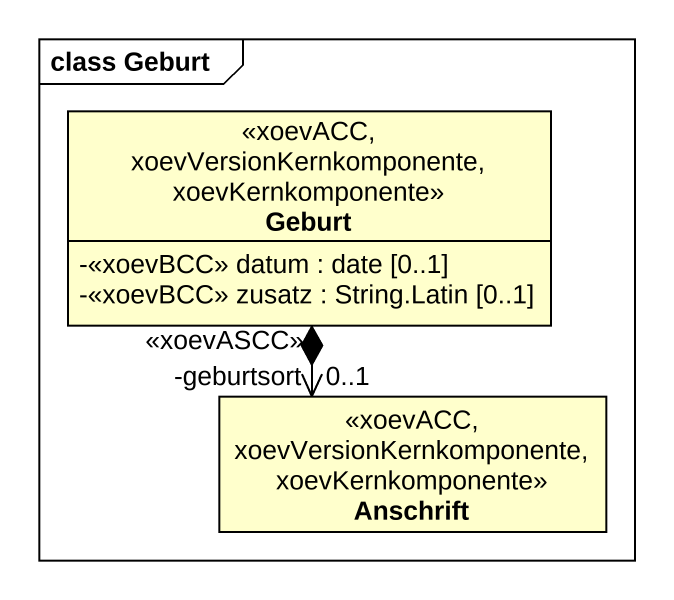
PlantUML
@startuml
mainframe class Geburt
hide circle
hide empty members
skinparam classAttributeIconSize 0
class Geburt <<xoevACC, xoevVersionKernkomponente, xoevKernkomponente>> {
  -<<xoevBCC>> datum : date [0..1]
  -<<xoevBCC>> zusatz : String.Latin [0..1]
}
class Anschrift <<xoevACC, xoevVersionKernkomponente, xoevKernkomponente>>
Geburt *--> "-geburtsort\n0..1\n<<xoevASCC>>" Anschrift
@enduml
